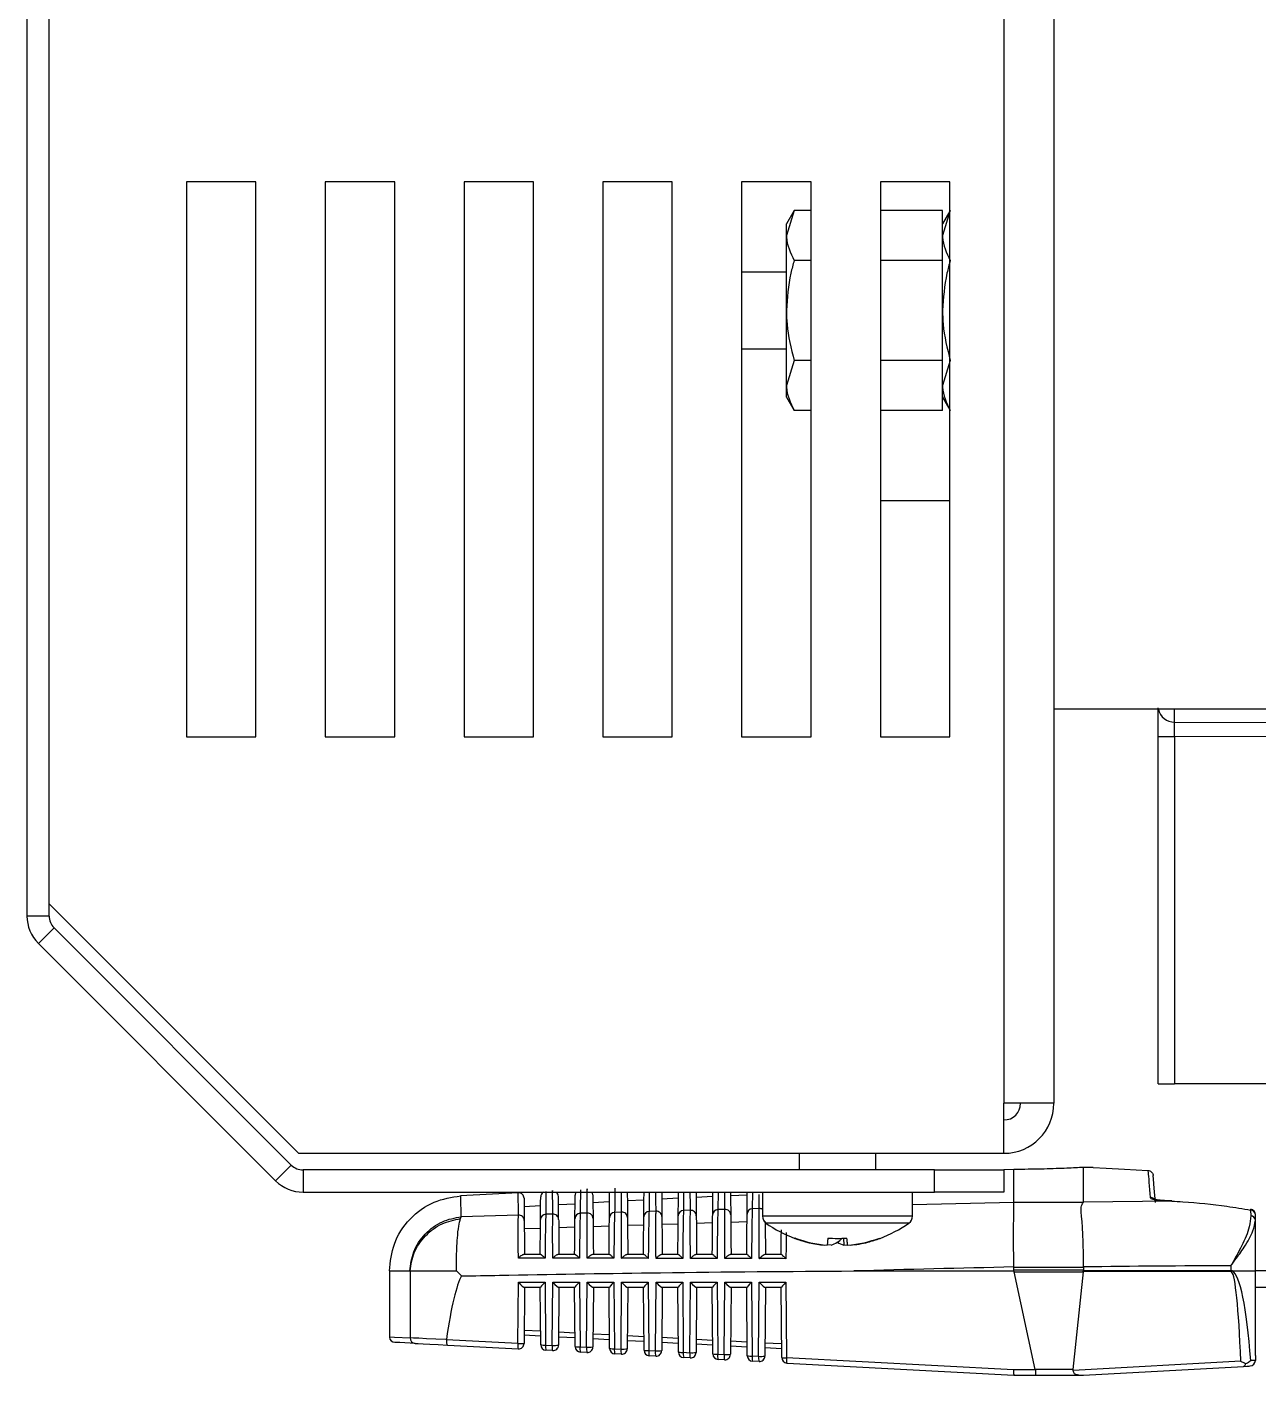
# Model space of a CAD drawing. Extents: x 11 to 120, y 2 to 94.
# Drawn here: x 49.449 to 51.666, y 81.03 to 83.459 of the extents above; entities that cross this region are included whole.
import ezdxf

# ---------------------------------------------------------------- set-up
doc = ezdxf.new("R2010")
doc.units = 0
doc.header["$MEASUREMENT"] = 0
doc.layers.add('OBJECT', color=7, linetype='CONTINUOUS')

msp = doc.modelspace()

# ---------------------------------------------------------------- linework, layer by layer
at = {"layer": 'OBJECT'}
for p, q in [((51.2085, 85.3399), (51.2085, 81.5199)), ((51.2985, 85.3399), (51.2985, 81.5199)), ((49.4485, 84.9625), (49.4485, 81.8573)), ((49.4885, 81.8573), (49.4885, 84.9625)), ((49.861, 83.1799), (49.736, 83.1799)), ((49.736, 83.1799), (49.736, 82.1799)), ((49.861, 82.1799), (49.861, 83.1799)), ((50.111, 83.1799), (49.986, 83.1799)), ((49.986, 83.1799), (49.986, 82.1799)), ((50.111, 82.1799), (50.111, 83.1799)), ((50.361, 83.1799), (50.236, 83.1799)), ((50.236, 83.1799), (50.236, 82.1799)), ((50.361, 82.1799), (50.361, 83.1799)), ((50.611, 83.1799), (50.486, 83.1799)), ((50.486, 83.1799), (50.486, 82.1799)), ((50.611, 82.1799), (50.611, 83.1799)), ((50.736, 83.1799), (50.736, 82.1799)), ((50.861, 83.1799), (50.736, 83.1799)), ((50.861, 82.1799), (50.861, 83.1799)), ((50.986, 83.1799), (50.986, 82.1799)), ((51.111, 83.1799), (50.986, 83.1799)), ((51.111, 82.1799), (51.111, 83.1799)), ((50.8306, 83.128), (50.8166, 83.1039)), ((50.8306, 83.128), (50.8166, 83.083)), ((50.861, 83.128), (50.8306, 83.128)), ((51.0979, 83.128), (50.986, 83.128)), ((51.0979, 83.038), (51.0979, 83.128)), ((51.1118, 83.128), (51.0979, 83.083)), ((51.111, 83.1266), (51.0979, 83.1039)), ((50.8166, 83.083), (50.8166, 83.1039)), ((50.8166, 82.9479), (50.8166, 83.083)), ((50.861, 83.038), (50.8306, 83.038)), ((51.0979, 83.038), (50.986, 83.038)), ((51.0979, 82.8578), (51.0979, 83.038)), ((50.8166, 83.0169), (50.736, 83.0169)), ((50.8166, 82.8128), (50.8166, 82.9479)), ((50.736, 82.8789), (50.8166, 82.8789)), ((50.8306, 82.8578), (50.8166, 82.8128)), ((50.861, 82.8578), (50.8306, 82.8578)), ((51.0979, 82.8578), (50.986, 82.8578)), ((51.0979, 82.7678), (51.0979, 82.8578)), ((51.1118, 82.8578), (51.0979, 82.8128)), ((50.8166, 82.7919), (50.8166, 82.8128)), ((50.8166, 82.7919), (50.8306, 82.7678)), ((51.0979, 82.7919), (51.111, 82.7692)), ((50.861, 82.7678), (50.8306, 82.7678)), ((51.0979, 82.7678), (50.986, 82.7678)), ((51.111, 82.6049), (50.986, 82.6049)), ((52.9865, 82.2299), (51.2985, 82.2299)), ((51.516, 82.2066), (51.516, 82.2299)), ((51.516, 82.2066), (51.8336, 82.205)), ((49.736, 82.1799), (49.861, 82.1799)), ((49.986, 82.1799), (50.111, 82.1799)), ((50.236, 82.1799), (50.361, 82.1799)), ((50.486, 82.1799), (50.611, 82.1799)), ((50.736, 82.1799), (50.861, 82.1799)), ((50.986, 82.1799), (51.111, 82.1799)), ((51.4865, 82.1807), (51.5157, 82.1807)), ((51.4865, 81.5549), (51.4865, 82.1807)), ((51.8324, 82.1792), (51.5157, 82.1807)), ((51.5157, 82.1807), (51.5157, 81.5549)), ((49.4885, 81.8791), (49.9376, 81.4299)), ((49.4885, 81.8573), (49.4485, 81.8573)), ((49.4973, 81.8361), (49.469, 81.8078)), ((49.9247, 81.4087), (49.4973, 81.8361)), ((49.469, 81.8078), (49.8964, 81.3804)), ((51.4865, 81.5549), (51.5157, 81.5549)), ((51.8285, 81.5549), (51.5157, 81.5549)), ((51.2085, 81.4299), (51.2085, 81.5199)), ((51.2985, 81.5199), (51.2085, 81.5199)), ((49.9376, 81.4299), (51.2085, 81.4299)), ((50.8395, 81.4299), (50.8395, 81.3999)), ((50.9775, 81.3999), (50.9775, 81.4299)), ((49.9247, 81.4087), (49.8964, 81.3804)), ((49.9459, 81.3999), (49.9459, 81.3599)), ((51.0835, 81.3999), (49.9459, 81.3999)), ((51.0835, 81.3599), (51.0835, 81.3999)), ((51.0835, 81.3999), (51.2085, 81.3999)), ((51.2265, 81.4009), (51.2084, 81.4002)), ((51.2085, 81.3999), (51.2085, 81.3599)), ((51.2265, 81.3414), (51.2265, 81.4009)), ((51.3515, 81.342), (51.3515, 81.4044)), ((51.3693, 81.4045), (51.3693, 81.4045)), ((51.4679, 81.3992), (51.4679, 81.3992)), ((49.9459, 81.3599), (51.0835, 81.3599)), ((50.3335, 81.3587), (50.2295, 81.3532)), ((50.4063, 81.3107), (50.406, 81.352)), ((50.5298, 81.3599), (50.5299, 81.3585)), ((50.5602, 81.3456), (50.5299, 81.344)), ((50.5695, 81.3599), (50.5692, 81.3252)), ((50.6222, 81.3488), (50.5918, 81.3472)), ((50.6315, 81.3599), (50.6312, 81.3268)), ((50.6842, 81.3521), (50.6538, 81.3505)), ((50.6935, 81.3599), (50.6932, 81.3285)), ((50.716, 81.3537), (50.7461, 81.3553)), ((50.7555, 81.3599), (50.7552, 81.3301)), ((50.7735, 81.3599), (50.7735, 81.3165)), ((51.0435, 81.3165), (51.0435, 81.3599)), ((51.2085, 81.3599), (51.0835, 81.3599)), ((51.5107, 81.3439), (51.3515, 81.342)), ((51.4926, 81.3448), (51.4926, 81.3451)), ((51.4926, 81.3448), (51.5107, 81.3439)), ((51.5107, 81.3439), (51.5107, 81.3441)), ((50.3441, 81.3342), (50.3739, 81.3358)), ((50.3958, 81.3204), (50.3832, 81.3201)), ((50.4061, 81.3375), (50.4359, 81.3391)), ((50.4578, 81.3222), (50.4452, 81.3218)), ((50.4981, 81.3423), (50.4679, 81.3407)), ((50.5198, 81.3239), (50.5072, 81.3235)), ((50.5818, 81.3255), (50.5692, 81.3252)), ((50.6438, 81.3272), (50.6312, 81.3268)), ((50.7057, 81.3288), (50.6932, 81.3285)), ((50.7677, 81.3304), (50.7552, 81.3301)), ((51.2265, 81.3414), (51.0435, 81.3371)), ((51.2265, 81.3413), (51.2265, 81.3414)), ((51.351, 81.3413), (51.2265, 81.3413)), ((51.3515, 81.342), (51.351, 81.3413)), ((51.6529, 81.3277), (51.6532, 81.3172)), ((51.6615, 81.3097), (51.6615, 81.3194)), ((50.2295, 81.3124), (50.2309, 81.3157)), ((50.3338, 81.3187), (50.2309, 81.3157)), ((50.3735, 81.2946), (50.3445, 81.2936)), ((50.4356, 81.2966), (50.4065, 81.2956)), ((50.4976, 81.2985), (50.4684, 81.2976)), ((50.5596, 81.3005), (50.5304, 81.2996)), ((50.6216, 81.3024), (50.5924, 81.3015)), ((50.6836, 81.3044), (50.6544, 81.3035)), ((50.7456, 81.3063), (50.7164, 81.3054)), ((51.0435, 81.3165), (50.7735, 81.3165)), ((51.0373, 81.3043), (50.7798, 81.3043)), ((51.6615, 81.218), (51.6615, 81.3097)), ((50.9192, 81.2769), (50.9199, 81.2644)), ((50.3437, 81.248), (50.3734, 81.248)), ((50.4057, 81.248), (50.4354, 81.248)), ((50.4678, 81.248), (50.4974, 81.248)), ((50.5299, 81.248), (50.5593, 81.248)), ((50.592, 81.248), (50.6213, 81.248)), ((50.654, 81.248), (50.6833, 81.248)), ((50.7161, 81.248), (50.7452, 81.248)), ((50.7781, 81.248), (50.8072, 81.248)), ((50.8852, 81.2644), (50.8852, 81.2649)), ((50.8971, 81.2644), (50.8902, 81.2652)), ((50.9199, 81.2644), (50.9268, 81.2652)), ((50.9318, 81.2644), (50.9341, 81.2652)), ((50.9318, 81.2644), (50.9318, 81.2649)), ((51.2265, 81.2248), (51.3515, 81.2248)), ((51.2265, 81.2196), (51.2265, 81.2248)), ((51.3515, 81.2248), (51.3515, 81.2196)), ((51.617, 81.2273), (51.617, 81.2188)), ((50.1015, 81.2184), (50.1015, 81.0994)), ((50.1381, 81.218), (50.1386, 81.218)), ((50.1386, 81.218), (50.1386, 81.0974)), ((50.2223, 81.218), (50.2314, 81.2089)), ((50.3328, 81.0871), (50.3338, 81.1975)), ((50.3338, 81.1975), (50.3818, 81.1975)), ((50.3818, 81.1975), (50.3828, 81.0845)), ((50.3948, 81.0838), (50.3958, 81.1975)), ((50.3958, 81.1975), (50.4438, 81.1975)), ((50.4438, 81.1975), (50.4448, 81.0812)), ((50.4567, 81.0806), (50.4578, 81.1975)), ((50.4578, 81.1975), (50.5058, 81.1975)), ((50.5058, 81.1975), (50.5069, 81.0779)), ((50.5187, 81.0773), (50.5198, 81.1975)), ((50.5198, 81.1975), (50.5678, 81.1975)), ((50.5678, 81.1975), (50.5689, 81.0746)), ((50.5807, 81.074), (50.5818, 81.1975)), ((50.5818, 81.1975), (50.6298, 81.1975)), ((50.6298, 81.1975), (50.6309, 81.0714)), ((50.6426, 81.0707), (50.6438, 81.1975)), ((50.6438, 81.1975), (50.6918, 81.1975)), ((50.6918, 81.1975), (50.693, 81.0681)), ((50.7046, 81.0675), (50.7058, 81.1975)), ((50.7058, 81.1975), (50.7538, 81.1975)), ((50.7538, 81.1975), (50.755, 81.0648)), ((50.7666, 81.0642), (50.7678, 81.1975)), ((50.7678, 81.1975), (50.8158, 81.1975)), ((50.8158, 81.1975), (50.817, 81.0615)), ((50.9379, 81.218), (51.2264, 81.218)), ((51.3515, 81.2196), (51.2265, 81.2196)), ((51.2268, 81.2164), (51.3513, 81.2164)), ((51.265, 81.0402), (51.2268, 81.2164)), ((51.3513, 81.2164), (51.3327, 81.0402)), ((51.3514, 81.2172), (51.3515, 81.2188)), ((51.617, 81.2172), (51.3514, 81.2172)), ((51.3515, 81.2188), (51.617, 81.2188)), ((51.6201, 81.218), (51.6615, 81.218)), ((51.6615, 81.0657), (51.6615, 81.218)), ((51.843, 81.218), (51.6615, 81.218)), ((50.3449, 81.188), (50.344, 81.0875)), ((50.3731, 81.188), (50.3447, 81.188)), ((50.374, 81.0849), (50.3731, 81.188)), ((50.4069, 81.188), (50.406, 81.0843)), ((50.4351, 81.188), (50.4067, 81.188)), ((50.4361, 81.0816), (50.4351, 81.188)), ((50.4689, 81.188), (50.4679, 81.081)), ((50.4971, 81.188), (50.4687, 81.188)), ((50.4981, 81.0784), (50.4971, 81.188)), ((50.5309, 81.188), (50.5299, 81.0777)), ((50.5591, 81.188), (50.5307, 81.188)), ((50.5601, 81.0751), (50.5591, 81.188)), ((50.5929, 81.188), (50.5919, 81.0745)), ((50.6211, 81.188), (50.5927, 81.188)), ((50.6221, 81.0718), (50.6211, 81.188)), ((50.6549, 81.188), (50.6539, 81.0712)), ((50.6831, 81.188), (50.6547, 81.188)), ((50.6842, 81.0685), (50.6831, 81.188)), ((50.7169, 81.188), (50.7158, 81.0679)), ((50.7451, 81.188), (50.7167, 81.188)), ((50.7462, 81.0653), (50.7451, 81.188)), ((50.7789, 81.188), (50.7778, 81.0646)), ((50.8071, 81.188), (50.7787, 81.188)), ((50.8082, 81.062), (50.8071, 81.188)), ((51.843, 81.188), (51.6615, 81.188)), ((50.3739, 81.1005), (50.3441, 81.1021)), ((50.3442, 81.1115), (50.3738, 81.11)), ((50.4062, 81.1083), (50.4358, 81.1067)), ((50.4682, 81.105), (50.4979, 81.1034)), ((50.5301, 81.1017), (50.5599, 81.1002)), ((50.2041, 81.0939), (50.2041, 81.0943)), ((50.3328, 81.0871), (50.2041, 81.0939)), ((50.2065, 81.0844), (50.3335, 81.0776)), ((50.3828, 81.0845), (50.3948, 81.0838)), ((50.4359, 81.0973), (50.4061, 81.0988)), ((50.4448, 81.0812), (50.4567, 81.0806)), ((50.498, 81.094), (50.4681, 81.0956)), ((50.5069, 81.0779), (50.5187, 81.0773)), ((50.56, 81.0907), (50.53, 81.0923)), ((50.622, 81.0874), (50.592, 81.089)), ((50.5921, 81.0985), (50.6219, 81.0969)), ((50.684, 81.0842), (50.654, 81.0858)), ((50.6541, 81.0952), (50.684, 81.0936)), ((50.716, 81.0919), (50.746, 81.0903)), ((50.7461, 81.0809), (50.716, 81.0825)), ((50.8081, 81.0776), (50.7779, 81.0792)), ((50.778, 81.0886), (50.808, 81.0871)), ((50.3955, 81.0744), (50.3835, 81.075)), ((50.4574, 81.0711), (50.4455, 81.0717)), ((50.5194, 81.0678), (50.5076, 81.0685)), ((50.5689, 81.0746), (50.5807, 81.074)), ((50.5814, 81.0646), (50.5696, 81.0652)), ((50.6309, 81.0714), (50.6426, 81.0707)), ((50.6433, 81.0613), (50.6316, 81.0619)), ((50.693, 81.0681), (50.7046, 81.0675)), ((50.7053, 81.058), (50.6936, 81.0586)), ((50.755, 81.0648), (50.7666, 81.0642)), ((50.7673, 81.0547), (50.7557, 81.0554)), ((51.2256, 81.04), (50.817, 81.0615)), ((50.8177, 81.0521), (51.2265, 81.0305)), ((51.6351, 81.0552), (51.3329, 81.0388)), ((51.6615, 81.0657), (51.6614, 81.0568)), ((51.2651, 81.04), (51.2256, 81.04)), ((51.2265, 81.0305), (51.2657, 81.0305)), ((51.2265, 81.0305), (51.2265, 81.0305)), ((51.3327, 81.0402), (51.265, 81.0402)), ((51.2657, 81.0305), (51.3432, 81.0305)), ((51.3432, 81.0305), (51.3515, 81.0305)), ((51.3515, 81.0305), (51.6398, 81.0461))]:
    msp.add_line(p, q, dxfattribs=at)
at = {"layer": 'OBJECT', "flags": 128}
for points in [[(51.3693, 81.4045), (51.3926, 81.4033), (51.4255, 81.4015), (51.4679, 81.3992)], [(51.4816, 81.3413), (51.4793, 81.367), (51.4779, 81.3833), (51.4773, 81.3901)], [(50.344, 81.3488), (50.344, 81.3488), (50.3441, 81.3388), (50.3443, 81.309)], [(50.3737, 81.3104), (50.3739, 81.3411), (50.374, 81.3514)], [(50.4357, 81.3121), (50.436, 81.344), (50.4361, 81.3547)], [(50.4679, 81.3553), (50.4679, 81.3553), (50.468, 81.3446), (50.4683, 81.3125)], [(50.4977, 81.3138), (50.498, 81.342), (50.4981, 81.3561), (50.4981, 81.3579)], [(50.4981, 81.3579), (50.4983, 81.3598), (50.4983, 81.3599)], [(50.5299, 81.3585), (50.5299, 81.3568), (50.5301, 81.3425), (50.5303, 81.3142)], [(50.5597, 81.3155), (50.56, 81.3447), (50.5601, 81.3593), (50.5601, 81.3599)], [(50.5919, 81.3599), (50.592, 81.3452), (50.5923, 81.3158)], [(50.6217, 81.3172), (50.622, 81.3474), (50.6221, 81.3599)], [(50.6539, 81.3599), (50.654, 81.3479), (50.6543, 81.3175)], [(50.6838, 81.3188), (50.684, 81.35), (50.6841, 81.3599)], [(50.7159, 81.3599), (50.716, 81.3505), (50.7163, 81.3191)], [(50.7458, 81.3204), (50.746, 81.3527), (50.7461, 81.3605)], [(51.5107, 81.3441), (51.498, 81.3448), (51.4926, 81.3451)], [(50.832, 81.277), (50.8333, 81.2768), (50.8334, 81.2768)], [(50.8914, 81.2772), (50.8912, 81.2748), (50.8909, 81.2726), (50.8907, 81.2706), (50.8906, 81.2689), (50.8904, 81.2674), (50.8903, 81.2662), (50.8902, 81.2652), (50.8902, 81.2644)], [(50.9213, 81.277), (50.9253, 81.2768), (50.9257, 81.2768)], [(50.9269, 81.2644), (50.9268, 81.2652), (50.9267, 81.2662), (50.9266, 81.2674), (50.9264, 81.2689), (50.9263, 81.2706), (50.9261, 81.2726), (50.9259, 81.2748), (50.9256, 81.2772)], [(50.9848, 81.2772), (50.985, 81.277), (50.9851, 81.2768), (50.9852, 81.2767), (50.9852, 81.2767)], [(50.1015, 81.0994), (50.1108, 81.0989), (50.1386, 81.0974)], [(50.1479, 81.0874), (50.1202, 81.0889), (50.111, 81.0894)], [(50.2041, 81.0943), (50.185, 81.0952), (50.1683, 81.096), (50.1547, 81.0967), (50.1447, 81.0971), (50.1386, 81.0974)], [(50.1479, 81.0874), (50.1534, 81.0872), (50.1623, 81.0867), (50.1744, 81.086), (50.1893, 81.0853), (50.2065, 81.0844)], [(51.6614, 81.0568), (51.6601, 81.0567), (51.6574, 81.0566), (51.6531, 81.0564)], [(51.6398, 81.0461), (51.646, 81.0465), (51.6502, 81.0467), (51.652, 81.0468)]]:
    msp.add_lwpolyline(points, dxfattribs=at)
at = {"layer": 'OBJECT'}
for centre, radius, start, end in [((51.5147, 82.2351), 0.0285, 190.4558, 272.6616), ((49.5185, 81.8573), 0.07, 180, 225), ((49.5185, 81.8573), 0.03, 180, 225), ((51.2085, 81.5199), 0.09, 270, 0), ((51.2085, 81.5199), 0.03, 270, 0), ((49.9459, 81.4299), 0.03, 225, 270), ((49.9459, 81.4299), 0.07, 225, 270), ((50.334, 81.3487), 0.01, 0.5, 93.0138), ((50.384, 81.3513), 0.01, 120.8427, 179.5), ((50.396, 81.352), 0.01, 0.5, 52.7505), ((50.4461, 81.3546), 0.01, 147.7577, 179.5), ((50.4579, 81.3552), 0.01, 0.5, 28.114), ((51.4717, 81.3402), 0.0101, 49.4615, 87.3918), ((50.3836, 81.3102), 0.00989, 92.413, 178.997), ((50.3964, 81.3105), 0.00992, 1.0799, 93.5151), ((50.4456, 81.3119), 0.00989, 92.39, 178.9811), ((50.4584, 81.3123), 0.00991, 1.1004, 93.5334), ((50.5076, 81.3136), 0.00989, 92.3689, 178.9632), ((50.5204, 81.314), 0.00991, 1.1212, 93.5523), ((50.5696, 81.3153), 0.00988, 92.3468, 178.9447), ((50.5824, 81.3156), 0.00991, 1.1443, 93.5714), ((50.6316, 81.317), 0.00988, 92.3291, 178.9216), ((50.6444, 81.3173), 0.00991, 1.1662, 93.5892), ((50.6936, 81.3186), 0.00987, 92.3034, 178.9057), ((50.7064, 81.3189), 0.0099, 1.1885, 93.6078), ((50.7556, 81.3202), 0.00987, 92.2809, 178.8865), ((50.7682, 81.3202), 0.0102, 59.0374, 92.9052), ((51.6422, 81.3299), 0.011, 348.4541, 356.3961), ((51.6525, 81.3187), 0.00906, 4.3624, 87.1848), ((51.6515, 81.3194), 0.01, 0, 80.7454), ((50.3344, 81.3088), 0.00992, 1.059, 93.4971), ((50.7885, 81.3165), 0.015, 180, 234.3318), ((50.9085, 81.4837), 0.2208, 234.3318, 249.6689), ((50.9085, 81.4837), 0.2208, 290.3311, 305.6682), ((51.0285, 81.3165), 0.015, 305.6682, 0), ((51.653, 81.3086), 0.00857, 7.2292, 88.6417), ((50.9023, 81.4596), 0.1959, 248.588, 264.9806), ((50.9361, 81.1915), 0.1347, 140.4853, 140.7846), ((50.9085, 81.4837), 0.2208, 249.6689, 255.6104), ((50.9085, 81.4853), 0.2216, 249.8784, 265.2556), ((50.9085, 81.5464), 0.2698, 266.3608, 273.6392), ((50.8843, 81.3066), 0.044, 286.9535, 318.1957), ((50.9085, 81.4853), 0.2216, 274.7445, 290.1216), ((50.9085, 81.4837), 0.2208, 284.3896, 290.3311), ((50.929, 81.2984), 0.0352, 234.3289, 254.9799), ((50.9146, 81.4599), 0.1962, 275.0254, 284.385), ((51.4981, 81.2188), 0.1189, 359.2257, 359.9862), ((51.5241, 81.3092), 0.1324, 315.5, 316.4494), ((50.1115, 81.0994), 0.01, 183.5738, 266.9774), ((50.1485, 81.0973), 0.00991, 179.4493, 266.5254), ((50.3529, 81.0838), 0.0204, 170.7258, 197.6141), ((50.3363, 81.1415), 0.0545, 266.3185, 278.1339), ((50.334, 81.0876), 0.01, 266.9774, 359.5), ((50.3804, 81.1254), 0.041, 260.9993, 273.3143), ((50.384, 81.085), 0.01, 180.5, 266.9774), ((50.403, 81.0812), 0.0204, 170.7255, 197.6145), ((50.4149, 81.0805), 0.0204, 170.7157, 197.6242), ((50.3983, 81.1383), 0.0545, 266.3186, 278.1338), ((50.396, 81.0844), 0.01, 266.9774, 359.5), ((50.4425, 81.1221), 0.041, 260.999, 273.3164), ((50.4461, 81.0817), 0.01, 180.5, 266.9774), ((50.465, 81.0779), 0.0204, 170.7195, 197.6168), ((50.4769, 81.0773), 0.0204, 170.7195, 197.6168), ((50.4602, 81.135), 0.0545, 266.3189, 278.1335), ((50.4579, 81.0811), 0.01, 266.9774, 359.5), ((50.5045, 81.1189), 0.041, 261.0025, 273.313), ((50.5081, 81.0784), 0.01, 180.5, 266.9774), ((50.527, 81.0746), 0.0204, 170.7255, 197.6145), ((50.5388, 81.074), 0.0204, 170.7195, 197.6168), ((50.5222, 81.1317), 0.0545, 266.3191, 278.1333), ((50.5199, 81.0778), 0.01, 266.9774, 359.5), ((50.5665, 81.1156), 0.041, 261.0006, 273.313), ((50.5701, 81.0752), 0.01, 180.5, 266.9774), ((50.589, 81.0714), 0.0204, 170.7194, 197.617), ((50.6008, 81.0707), 0.0204, 170.7258, 197.6141), ((50.5842, 81.1284), 0.0545, 266.3185, 278.1339), ((50.5819, 81.0745), 0.01, 266.9774, 359.5), ((50.6286, 81.1123), 0.041, 260.9993, 273.3162), ((50.6321, 81.0719), 0.01, 180.5, 266.9774), ((50.6511, 81.0681), 0.0204, 170.7262, 197.6136), ((50.6628, 81.0675), 0.0204, 170.7195, 197.6168), ((50.6461, 81.1252), 0.0545, 266.3186, 278.1338), ((50.6439, 81.0713), 0.01, 266.9774, 359.5), ((50.6906, 81.109), 0.041, 261.0006, 273.313), ((50.6942, 81.0686), 0.01, 180.5, 266.9774), ((50.7131, 81.0648), 0.0204, 170.7192, 197.6172), ((50.7247, 81.0642), 0.0204, 170.7195, 197.6168), ((50.7081, 81.1219), 0.0545, 266.3189, 278.1335), ((50.7058, 81.068), 0.01, 266.9774, 359.5), ((50.7526, 81.1057), 0.041, 260.9993, 273.3162), ((50.7562, 81.0653), 0.01, 180.5, 266.9774), ((50.7751, 81.0615), 0.0204, 170.7258, 197.6141), ((50.7867, 81.0609), 0.0204, 170.7258, 197.6141), ((50.7701, 81.1186), 0.0545, 266.3185, 278.1339), ((50.7678, 81.0647), 0.01, 266.9774, 359.5), ((50.8146, 81.1025), 0.041, 261.0023, 273.3132), ((50.8182, 81.0621), 0.01, 180.5, 266.9774), ((50.8371, 81.0583), 0.0204, 170.7192, 197.6172), ((51.6514, 81.0568), 0.00999, 273.1451, 0.0504), ((51.6514, 81.0568), 0.01, 273.1059, 359.191), ((51.6608, 81.0566), 0.00067, 359.4951, 11.6551)]:
    msp.add_arc(centre, radius, start, end, dxfattribs=at)
for centre, major_axis, ratio, start_param, end_param in [((55.2449, 79.1555), (19.0675, 0), 0.111038, 1.783132, 1.798644), ((50.2492, 81.2248), (0.9773, 0), 0.122785, 0, 0.00334), ((51.7093, 79.1555), (7.8848, 0), 0.262774, 1.582496, 1.616187), ((51.7994, 81.2248), (0.4478, 0), 0.267949, 3.137388, 3.141593), ((50.2566, 78.9283), (-0.0147, 2.2897), 0.052015, 0.088802, 0.329915), ((50.335, 81.198), (-0.00988, 0.00996), 0.087934, 1.536206, 3.054643), ((50.383, 81.198), (0.00991, 0.00999), 0.035372, 1.658206, 3.106542), ((50.397, 81.198), (-0.00988, 0.00996), 0.087934, 1.536206, 3.054643), ((50.445, 81.198), (0.00991, 0.00999), 0.035372, 1.658206, 3.106542), ((50.459, 81.198), (-0.00988, 0.00996), 0.087934, 1.536206, 3.054643), ((50.507, 81.198), (0.00991, 0.00999), 0.035372, 1.658206, 3.106542), ((50.521, 81.198), (-0.00988, 0.00996), 0.087934, 1.536206, 3.054643), ((50.569, 81.198), (0.00991, 0.00999), 0.035372, 1.658206, 3.106542), ((50.583, 81.198), (-0.00988, 0.00996), 0.087934, 1.536206, 3.054643), ((50.631, 81.198), (0.00991, 0.00999), 0.035372, 1.658206, 3.106542), ((50.645, 81.198), (-0.00988, 0.00996), 0.087934, 1.536206, 3.054643), ((50.693, 81.198), (0.00991, 0.00999), 0.035372, 1.658206, 3.106542), ((50.707, 81.198), (-0.00988, 0.00996), 0.087934, 1.536206, 3.054643), ((50.755, 81.198), (0.00991, 0.00999), 0.035372, 1.658206, 3.106542), ((50.769, 81.198), (-0.00988, 0.00996), 0.087934, 1.536206, 3.054643), ((50.817, 81.198), (0.00991, 0.00999), 0.035372, 1.658206, 3.106542), ((50.2492, 81.2196), (0.9773, 0), 0.122785, 6.270094, 6.283185), ((50.2485, 81.2196), (0.9787, -0.0064), 0.122438, 0.027376, 0.040465), ((51.7997, 81.2196), (0.4485, 0.007), 0.267094, 3.102585, 3.109102), ((51.7994, 81.2196), (0.4478, 0), 0.267949, 3.141593, 3.148103), ((51.6015, 80.6493), (0.0157, 0.5695), 0.101686, 6.233323, 6.285987), ((51.6093, 80.6477), (0.0078, 0.5695), 0.050872, 6.231217, 6.283881), ((51.6093, 80.6477), (0.0078, 0.5695), 0.050872, 5.510552, 6.231217), ((51.6015, 80.6493), (0.0157, 0.5695), 0.101686, 5.511659, 6.233323), ((51.2268, 81.0405), (0.00026, 0.01), 0.120424, 1.626333, 3.138416), ((51.1835, 81.0405), (0.0816, -0.0005), 0.122438, 0.001196, 0.027376), ((51.2657, 81.0405), (0, 0.01), 0.061163, 1.623156, 3.141593), ((51.3701, 81.0405), (0.0374, 0.0006), 0.267094, 3.109102, 3.249703)]:
    msp.add_ellipse(centre, major_axis=major_axis, ratio=ratio, start_param=start_param, end_param=end_param, dxfattribs=at)
for points, knots in [([(50.8166, 83.083), (50.8166, 83.0819), (50.8168, 83.0667), (50.824, 83.0518), (50.8306, 83.038)], [0, 0, 0, 0, 0.070185, 1, 1, 1, 1]), ([(51.0979, 83.083), (51.0979, 83.0819), (51.0981, 83.0667), (51.1052, 83.0518), (51.1118, 83.038)], [0, 0, 0, 0, 0.070185, 1, 1, 1, 1]), ([(50.8306, 83.038), (50.8285, 83.0304), (50.8203, 83.0011), (50.8182, 82.9706), (50.8166, 82.9479)], [0, 0, 0, 0, 0.257551, 1, 1, 1, 1]), ([(51.1118, 83.038), (51.1097, 83.0304), (51.1015, 83.0011), (51.0994, 82.9706), (51.0979, 82.9479)], [0, 0, 0, 0, 0.257551, 1, 1, 1, 1]), ([(50.8166, 82.9479), (50.8168, 82.9397), (50.8176, 82.9092), (50.8251, 82.8796), (50.8306, 82.8578)], [0, 0, 0, 0, 0.268634, 1, 1, 1, 1]), ([(51.0979, 82.9479), (51.0981, 82.9397), (51.0989, 82.9092), (51.1063, 82.8796), (51.1118, 82.8578)], [0, 0, 0, 0, 0.268634, 1, 1, 1, 1]), ([(50.8166, 82.8128), (50.8166, 82.8117), (50.8168, 82.7965), (50.824, 82.7816), (50.8306, 82.7678)], [0, 0, 0, 0, 0.070185, 1, 1, 1, 1]), ([(51.0979, 82.8128), (51.0979, 82.8117), (51.0981, 82.7965), (51.1052, 82.7816), (51.1118, 82.7678)], [0, 0, 0, 0, 0.070185, 1, 1, 1, 1]), ([(51.4865, 82.1807), (51.4865, 82.186), (51.4865, 82.1964), (51.4865, 82.2109), (51.4865, 82.2236), (51.4865, 82.2296), (51.4865, 82.2325)], [0, 0, 0, 0, 0.2499898, 0.4998146, 0.7501668, 1, 1, 1, 1]), ([(51.5157, 82.1807), (51.5157, 82.1833), (51.5157, 82.1885), (51.5157, 82.1958), (51.5158, 82.2022), (51.5159, 82.2051), (51.516, 82.2066)], [0, 0, 0, 0, 0.249341, 0.49971, 0.74966, 1, 1, 1, 1]), ([(51.3513, 81.4044), (51.3422, 81.4039), (51.3239, 81.4029), (51.2818, 81.4015), (51.2476, 81.4009), (51.229, 81.4009), (51.2265, 81.4009)], [0, 0, 0, 0, 0.315106, 0.632943, 0.949791, 1, 1, 1, 1]), ([(51.3515, 81.4044), (51.3515, 81.4044), (51.3515, 81.4044), (51.3515, 81.4044), (51.3514, 81.4044), (51.3513, 81.4044), (51.3513, 81.4044)], [0, 0, 0, 0, 0.344546, 0.691935, 0.85964, 1, 1, 1, 1]), ([(51.3693, 81.4045), (51.3666, 81.4045), (51.3631, 81.4044), (51.3535, 81.4044), (51.3515, 81.4044)], [0, 0, 0, 0, 0.7918121, 1, 1, 1, 1]), ([(51.4679, 81.3992), (51.4679, 81.3991), (51.4679, 81.3985), (51.4684, 81.393), (51.4705, 81.3693), (51.4721, 81.3502)], [0, 0, 0, 0, 0.045653, 0.228294, 1, 1, 1, 1]), ([(51.4679, 81.3992), (51.469, 81.399), (51.4712, 81.3987), (51.4741, 81.3968), (51.4762, 81.3942), (51.4771, 81.3918), (51.4773, 81.3904), (51.4773, 81.3901)], [0, 0, 0, 0, 0.235927, 0.471835, 0.707759, 0.925417, 1, 1, 1, 1]), ([(50.4578, 81.3222), (50.4578, 81.3235), (50.4577, 81.3299), (50.4575, 81.353), (50.4574, 81.3699), (50.4574, 81.3647), (50.4574, 81.3644)], [0, 0, 0, 0, 0.045813, 0.2290934, 0.9640331, 1, 1, 1, 1]), ([(50.1015, 81.218), (50.1033, 81.2345), (50.1069, 81.2688), (50.1364, 81.3134), (50.1794, 81.3452), (50.2135, 81.3506), (50.2299, 81.3533)], [0, 0, 0, 0, 0.240773, 0.5, 0.759226, 1, 1, 1, 1]), ([(50.2309, 81.3157), (50.2306, 81.3266), (50.23, 81.3485), (50.2299, 81.3517), (50.2299, 81.3533)], [0, 0, 0, 0, 0.496376, 1, 1, 1, 1]), ([(50.3338, 81.3187), (50.3338, 81.3199), (50.3338, 81.3262), (50.3336, 81.3494), (50.3335, 81.3545), (50.3335, 81.3586)], [0, 0, 0, 0, 0.047591, 0.237986, 1, 1, 1, 1]), ([(50.3835, 81.361), (50.3835, 81.3595), (50.3835, 81.3563), (50.3833, 81.3323), (50.3832, 81.3201)], [0, 0, 0, 0, 0.493112, 1, 1, 1, 1]), ([(50.3958, 81.3204), (50.3958, 81.3217), (50.3957, 81.3281), (50.3955, 81.3507), (50.3954, 81.3669), (50.3955, 81.3617), (50.3955, 81.3616)], [0, 0, 0, 0, 0.046684, 0.233452, 0.982381, 1, 1, 1, 1]), ([(50.4455, 81.3639), (50.4455, 81.3625), (50.4455, 81.3595), (50.4453, 81.3347), (50.4452, 81.3218)], [0, 0, 0, 0, 0.4838657, 1, 1, 1, 1]), ([(50.5076, 81.3668), (50.5075, 81.3655), (50.5075, 81.3629), (50.5073, 81.3371), (50.5072, 81.3235)], [0, 0, 0, 0, 0.4749556, 1, 1, 1, 1]), ([(50.5198, 81.3239), (50.5198, 81.3252), (50.5197, 81.3317), (50.5195, 81.3509), (50.5195, 81.3561), (50.5195, 81.3599)], [0, 0, 0, 0, 0.062502, 0.312547, 1, 1, 1, 1]), ([(50.5818, 81.3255), (50.5818, 81.3269), (50.5817, 81.3335), (50.5815, 81.3513), (50.5815, 81.3564), (50.5815, 81.3599)], [0, 0, 0, 0, 0.069477, 0.347425, 1, 1, 1, 1]), ([(50.6438, 81.3272), (50.6437, 81.3285), (50.6437, 81.3353), (50.6435, 81.3518), (50.6435, 81.3567), (50.6435, 81.3599)], [0, 0, 0, 0, 0.077346, 0.386772, 1, 1, 1, 1]), ([(50.7057, 81.3288), (50.7057, 81.3302), (50.7057, 81.337), (50.7055, 81.3523), (50.7055, 81.357), (50.7055, 81.3599)], [0, 0, 0, 0, 0.086281, 0.431455, 1, 1, 1, 1]), ([(50.7677, 81.3304), (50.7677, 81.3318), (50.7677, 81.3387), (50.7676, 81.3503), (50.7675, 81.354), (50.7675, 81.3556)], [0, 0, 0, 0, 0.122853, 0.614346, 1, 1, 1, 1]), ([(51.4721, 81.3502), (51.4724, 81.3497), (51.4729, 81.3487), (51.4766, 81.3472), (51.482, 81.346), (51.4877, 81.3452), (51.4913, 81.3449), (51.4926, 81.3448)], [0, 0, 0, 0, 0.21906, 0.43802, 0.659216, 0.880003, 1, 1, 1, 1]), ([(51.4926, 81.3451), (51.4907, 81.3452), (51.4868, 81.3455), (51.4821, 81.3463), (51.4792, 81.3471), (51.4781, 81.3475), (51.4781, 81.3475), (51.4781, 81.3475)], [0, 0, 0, 0, 0.271923, 0.563055, 0.781759, 0.936426, 1, 1, 1, 1]), ([(51.5107, 81.3439), (51.5174, 81.3435), (51.5507, 81.3414), (51.5982, 81.3367), (51.6387, 81.33), (51.6529, 81.3277)], [0, 0, 0, 0, 0.1396842, 0.6986638, 1, 1, 1, 1]), ([(50.3832, 81.3201), (50.3831, 81.3185), (50.3829, 81.3136), (50.3825, 81.2959), (50.3821, 81.2705), (50.3819, 81.2511), (50.3818, 81.2435), (50.3818, 81.2412)], [0, 0, 0, 0, 0.16013, 0.483001, 0.805362, 0.942124, 1, 1, 1, 1]), ([(50.3957, 81.2412), (50.3957, 81.2434), (50.3956, 81.252), (50.3955, 81.2722), (50.3955, 81.2977), (50.3956, 81.3144), (50.3958, 81.319), (50.3958, 81.3204)], [0, 0, 0, 0, 0.0579362, 0.2174947, 0.53703, 0.8569756, 1, 1, 1, 1]), ([(50.4452, 81.3218), (50.4451, 81.3202), (50.4449, 81.3152), (50.4445, 81.2974), (50.4441, 81.2716), (50.4439, 81.2516), (50.4438, 81.2434), (50.4438, 81.241)], [0, 0, 0, 0, 0.158036, 0.476676, 0.794816, 0.94186, 1, 1, 1, 1]), ([(50.4577, 81.241), (50.4577, 81.2433), (50.4576, 81.252), (50.4575, 81.2724), (50.4575, 81.2982), (50.4576, 81.3157), (50.4577, 81.3206), (50.4578, 81.3222)], [0, 0, 0, 0, 0.058197, 0.215686, 0.531014, 0.846742, 1, 1, 1, 1]), ([(50.5072, 81.3235), (50.5071, 81.3219), (50.5069, 81.3168), (50.5065, 81.2989), (50.5061, 81.2726), (50.5059, 81.252), (50.5058, 81.2433), (50.5058, 81.2409)], [0, 0, 0, 0, 0.1560423, 0.4706588, 0.7847806, 0.9415952, 1, 1, 1, 1]), ([(50.5197, 81.2408), (50.5197, 81.2432), (50.5196, 81.252), (50.5195, 81.2725), (50.5195, 81.2987), (50.5196, 81.317), (50.5197, 81.3221), (50.5198, 81.3239)], [0, 0, 0, 0, 0.058464, 0.213982, 0.525308, 0.837022, 1, 1, 1, 1]), ([(50.5692, 81.3252), (50.5691, 81.3235), (50.5689, 81.3184), (50.5685, 81.3004), (50.5681, 81.2737), (50.5679, 81.2525), (50.5678, 81.2432), (50.5678, 81.2407)], [0, 0, 0, 0, 0.1541427, 0.4649256, 0.7752224, 0.9413264, 1, 1, 1, 1]), ([(50.5817, 81.2407), (50.5817, 81.2431), (50.5816, 81.252), (50.5815, 81.2727), (50.5815, 81.2992), (50.5816, 81.3182), (50.5817, 81.3236), (50.5818, 81.3255)], [0, 0, 0, 0, 0.058731, 0.212374, 0.519887, 0.827778, 1, 1, 1, 1]), ([(50.6312, 81.3268), (50.6311, 81.3251), (50.6309, 81.32), (50.6305, 81.3019), (50.6301, 81.2747), (50.6299, 81.2529), (50.6298, 81.243), (50.6298, 81.2406)], [0, 0, 0, 0, 0.1523344, 0.4594619, 0.7661097, 0.9410542, 1, 1, 1, 1]), ([(50.6437, 81.2405), (50.6437, 81.243), (50.6436, 81.252), (50.6435, 81.2728), (50.6434, 81.2997), (50.6435, 81.3194), (50.6437, 81.3251), (50.6438, 81.3272)], [0, 0, 0, 0, 0.059002, 0.210856, 0.514734, 0.818981, 1, 1, 1, 1]), ([(50.6932, 81.3285), (50.6932, 81.3267), (50.6929, 81.3215), (50.6925, 81.3033), (50.6921, 81.2757), (50.6919, 81.2533), (50.6918, 81.2429), (50.6918, 81.2404)], [0, 0, 0, 0, 0.150604, 0.454245, 0.75741, 0.940779, 1, 1, 1, 1]), ([(50.7057, 81.2404), (50.7057, 81.2429), (50.7056, 81.2519), (50.7055, 81.273), (50.7054, 81.3002), (50.7055, 81.3206), (50.7057, 81.3265), (50.7057, 81.3288)], [0, 0, 0, 0, 0.059276, 0.209421, 0.509831, 0.810599, 1, 1, 1, 1]), ([(50.7163, 81.3191), (50.7163, 81.3153), (50.7164, 81.3077), (50.7166, 81.2822), (50.7168, 81.2594), (50.7169, 81.248)], [0, 0, 0, 0, 0.331872, 0.663816, 1, 1, 1, 1]), ([(50.7451, 81.248), (50.7452, 81.2592), (50.7454, 81.2817), (50.7457, 81.3081), (50.7457, 81.3162), (50.7458, 81.3204)], [0, 0, 0, 0, 0.324748, 0.649449, 1, 1, 1, 1]), ([(50.7552, 81.3301), (50.7552, 81.3283), (50.7549, 81.323), (50.7545, 81.3047), (50.7541, 81.2767), (50.7539, 81.2538), (50.7538, 81.2428), (50.7538, 81.2402)], [0, 0, 0, 0, 0.148954, 0.44926, 0.7491, 0.940502, 1, 1, 1, 1]), ([(50.7677, 81.2402), (50.7677, 81.2428), (50.7676, 81.2519), (50.7675, 81.2731), (50.7674, 81.3006), (50.7675, 81.3217), (50.7677, 81.3279), (50.7677, 81.3304)], [0, 0, 0, 0, 0.059552, 0.208065, 0.505163, 0.802607, 1, 1, 1, 1]), ([(51.2265, 81.2252), (51.2262, 81.2386), (51.2257, 81.2656), (51.2258, 81.3012), (51.2266, 81.3286), (51.2266, 81.3372), (51.2265, 81.3413)], [0, 0, 0, 0, 0.253584, 0.507164, 0.760847, 1, 1, 1, 1]), ([(51.3515, 81.2253), (51.3516, 81.2304), (51.3518, 81.249), (51.3509, 81.28), (51.3494, 81.3122), (51.3463, 81.3327), (51.3497, 81.3389), (51.351, 81.3413)], [0, 0, 0, 0, 0.097508, 0.351332, 0.599305, 0.843154, 1, 1, 1, 1]), ([(50.1381, 81.218), (50.1397, 81.2297), (50.143, 81.254), (50.1645, 81.2859), (50.1951, 81.3089), (50.2192, 81.3135), (50.2309, 81.3157)], [0, 0, 0, 0, 0.24117, 0.5, 0.758828, 1, 1, 1, 1]), ([(50.1386, 81.218), (50.1403, 81.2291), (50.144, 81.2522), (50.165, 81.2825), (50.1948, 81.3049), (50.2182, 81.31), (50.2295, 81.3124)], [0, 0, 0, 0, 0.241561, 0.499999, 0.758437, 1, 1, 1, 1]), ([(50.2223, 81.218), (50.2223, 81.2287), (50.2223, 81.2501), (50.2238, 81.2777), (50.2261, 81.3), (50.2284, 81.3083), (50.2295, 81.3124)], [0, 0, 0, 0, 0.2499997, 0.4999993, 0.7500001, 1, 1, 1, 1]), ([(50.3337, 81.2413), (50.3337, 81.2436), (50.3337, 81.252), (50.3336, 81.272), (50.3335, 81.2971), (50.3336, 81.3131), (50.3338, 81.3174), (50.3338, 81.3187)], [0, 0, 0, 0, 0.057678, 0.219413, 0.543377, 0.867765, 1, 1, 1, 1]), ([(50.3443, 81.309), (50.3444, 81.3054), (50.3444, 81.2983), (50.3446, 81.2754), (50.3448, 81.2563), (50.3449, 81.248)], [0, 0, 0, 0, 0.361187, 0.722454, 1, 1, 1, 1]), ([(50.3731, 81.248), (50.3732, 81.2587), (50.3734, 81.28), (50.3736, 81.3014), (50.3737, 81.3076), (50.3737, 81.3104)], [0, 0, 0, 0, 0.352893, 0.705725, 1, 1, 1, 1]), ([(50.4063, 81.3107), (50.4064, 81.3071), (50.4064, 81.2999), (50.4066, 81.2765), (50.4068, 81.2568), (50.4069, 81.248)], [0, 0, 0, 0, 0.355594, 0.711265, 1, 1, 1, 1]), ([(50.4351, 81.248), (50.4352, 81.2588), (50.4354, 81.2803), (50.4356, 81.3026), (50.4357, 81.3091), (50.4357, 81.3121)], [0, 0, 0, 0, 0.34753, 0.695002, 1, 1, 1, 1]), ([(50.4683, 81.3125), (50.4684, 81.3088), (50.4684, 81.3015), (50.4686, 81.2777), (50.4688, 81.2574), (50.4689, 81.248)], [0, 0, 0, 0, 0.3503156, 0.7007065, 1, 1, 1, 1]), ([(50.4971, 81.248), (50.4972, 81.2589), (50.4974, 81.2806), (50.4976, 81.3038), (50.4977, 81.3106), (50.4977, 81.3138)], [0, 0, 0, 0, 0.342466, 0.684876, 1, 1, 1, 1]), ([(50.5303, 81.3142), (50.5303, 81.3105), (50.5304, 81.3031), (50.5306, 81.2789), (50.5308, 81.2579), (50.5309, 81.248)], [0, 0, 0, 0, 0.345326, 0.690724, 1, 1, 1, 1]), ([(50.5591, 81.248), (50.5592, 81.259), (50.5594, 81.2809), (50.5596, 81.3049), (50.5597, 81.312), (50.5597, 81.3155)], [0, 0, 0, 0, 0.3376753, 0.675297, 1, 1, 1, 1]), ([(50.5923, 81.3158), (50.5923, 81.3121), (50.5924, 81.3046), (50.5926, 81.28), (50.5928, 81.2584), (50.5929, 81.248)], [0, 0, 0, 0, 0.340602, 0.681277, 1, 1, 1, 1]), ([(50.6211, 81.248), (50.6212, 81.2591), (50.6214, 81.2812), (50.6216, 81.306), (50.6217, 81.3134), (50.6217, 81.3172)], [0, 0, 0, 0, 0.333137, 0.666223, 1, 1, 1, 1]), ([(50.6543, 81.3175), (50.6543, 81.3137), (50.6544, 81.3061), (50.6546, 81.2811), (50.6548, 81.2589), (50.6549, 81.248)], [0, 0, 0, 0, 0.336122, 0.672317, 1, 1, 1, 1]), ([(50.6831, 81.248), (50.6832, 81.2591), (50.6834, 81.2814), (50.6836, 81.3071), (50.6837, 81.3148), (50.6838, 81.3188)], [0, 0, 0, 0, 0.328834, 0.657618, 1, 1, 1, 1]), ([(50.7784, 81.3073), (50.7784, 81.3071), (50.7784, 81.3024), (50.7786, 81.2826), (50.7788, 81.2597), (50.7789, 81.248)], [0, 0, 0, 0, 0.016265, 0.496158, 1, 1, 1, 1]), ([(51.6532, 81.3172), (51.6526, 81.3108), (51.6511, 81.2944), (51.6379, 81.2643), (51.6248, 81.2403), (51.6177, 81.2284), (51.6171, 81.2274), (51.617, 81.2273)], [0, 0, 0, 0, 0.2447445, 0.6267298, 0.9679279, 0.9961438, 1, 1, 1, 1]), ([(51.617, 81.2273), (51.6171, 81.2274), (51.6179, 81.2284), (51.6205, 81.2317), (51.629, 81.2429), (51.6433, 81.2633), (51.6582, 81.2887), (51.6605, 81.3033), (51.6615, 81.3097)], [0, 0, 0, 0, 0.003659, 0.034965, 0.112488, 0.381452, 0.732443, 1, 1, 1, 1]), ([(50.8071, 81.248), (50.8072, 81.2597), (50.8074, 81.2769), (50.8075, 81.2886), (50.8075, 81.2923)], [0, 0, 0, 0, 0.684087, 1, 1, 1, 1]), ([(50.8163, 81.2874), (50.8162, 81.2828), (50.8161, 81.2714), (50.8159, 81.2541), (50.8158, 81.2427), (50.8158, 81.2401)], [0, 0, 0, 0, 0.344496, 0.848618, 1, 1, 1, 1]), ([(50.3337, 81.2413), (50.3338, 81.2414), (50.3341, 81.2417), (50.3358, 81.2433), (50.3385, 81.2456), (50.3417, 81.2476), (50.343, 81.2479), (50.3437, 81.248)], [0, 0, 0, 0, 0.008654, 0.099988, 0.471215, 0.763091, 1, 1, 1, 1]), ([(50.3734, 81.248), (50.3738, 81.2479), (50.3746, 81.2476), (50.3772, 81.2456), (50.3798, 81.2432), (50.3814, 81.2416), (50.3818, 81.2412), (50.3818, 81.2412)], [0, 0, 0, 0, 0.229449, 0.521602, 0.905435, 0.991712, 1, 1, 1, 1]), ([(50.3957, 81.2412), (50.3958, 81.2412), (50.3962, 81.2416), (50.3979, 81.2433), (50.4007, 81.2457), (50.4038, 81.2476), (50.4051, 81.2479), (50.4057, 81.248)], [0, 0, 0, 0, 0.008542, 0.122923, 0.485792, 0.769311, 1, 1, 1, 1]), ([(50.4354, 81.248), (50.4357, 81.2479), (50.4365, 81.2476), (50.439, 81.2456), (50.4416, 81.2432), (50.4433, 81.2415), (50.4438, 81.2411), (50.4438, 81.241)], [0, 0, 0, 0, 0.22327, 0.506267, 0.88029, 0.991786, 1, 1, 1, 1]), ([(50.4577, 81.241), (50.4578, 81.241), (50.4583, 81.2416), (50.4601, 81.2433), (50.4629, 81.2457), (50.466, 81.2476), (50.4672, 81.2479), (50.4678, 81.248)], [0, 0, 0, 0, 0.008435, 0.145045, 0.499687, 0.77523, 1, 1, 1, 1]), ([(50.4974, 81.248), (50.4977, 81.2479), (50.4984, 81.2476), (50.5008, 81.2457), (50.5034, 81.2432), (50.5053, 81.2414), (50.5058, 81.2409), (50.5058, 81.2409)], [0, 0, 0, 0, 0.217462, 0.491763, 0.856162, 0.991897, 1, 1, 1, 1]), ([(50.5197, 81.2408), (50.5198, 81.2409), (50.5204, 81.2415), (50.5223, 81.2433), (50.5251, 81.2458), (50.5281, 81.2476), (50.5293, 81.2479), (50.5299, 81.248)], [0, 0, 0, 0, 0.0083397, 0.1664076, 0.5129726, 0.7808605, 1, 1, 1, 1]), ([(50.5593, 81.248), (50.5596, 81.2479), (50.5603, 81.2476), (50.5627, 81.2457), (50.5653, 81.2433), (50.5672, 81.2414), (50.5678, 81.2407), (50.5678, 81.2407)], [0, 0, 0, 0, 0.211945, 0.477994, 0.832959, 0.991973, 1, 1, 1, 1]), ([(50.5817, 81.2407), (50.5818, 81.2407), (50.5824, 81.2414), (50.5844, 81.2433), (50.5873, 81.2458), (50.5902, 81.2476), (50.5914, 81.2479), (50.592, 81.248)], [0, 0, 0, 0, 0.0082328, 0.187014, 0.5256428, 0.7861956, 1, 1, 1, 1]), ([(50.6213, 81.248), (50.6216, 81.2479), (50.6222, 81.2476), (50.6245, 81.2458), (50.6271, 81.2433), (50.6291, 81.2413), (50.6298, 81.2406), (50.6298, 81.2406)], [0, 0, 0, 0, 0.2067549, 0.4649306, 0.8107333, 0.9920503, 1, 1, 1, 1]), ([(50.6437, 81.2405), (50.6438, 81.2406), (50.6445, 81.2413), (50.6466, 81.2433), (50.6495, 81.2458), (50.6524, 81.2477), (50.6535, 81.2479), (50.654, 81.248)], [0, 0, 0, 0, 0.008151, 0.206913, 0.537757, 0.791264, 1, 1, 1, 1]), ([(50.6833, 81.248), (50.6835, 81.2479), (50.6841, 81.2477), (50.6863, 81.2458), (50.689, 81.2433), (50.691, 81.2412), (50.6918, 81.2404), (50.6918, 81.2404)], [0, 0, 0, 0, 0.201833, 0.452548, 0.789383, 0.992118, 1, 1, 1, 1]), ([(50.7057, 81.2404), (50.7058, 81.2404), (50.7068, 81.2415), (50.7091, 81.2437), (50.7121, 81.2461), (50.7146, 81.2477), (50.7156, 81.2479), (50.7161, 81.248)], [0, 0, 0, 0, 0.008059, 0.282723, 0.5938, 0.796114, 1, 1, 1, 1]), ([(50.7452, 81.248), (50.7455, 81.2479), (50.746, 81.2477), (50.7482, 81.2459), (50.7508, 81.2433), (50.7529, 81.2412), (50.7538, 81.2403), (50.7538, 81.2402)], [0, 0, 0, 0, 0.197186, 0.440794, 0.768921, 0.992186, 1, 1, 1, 1]), ([(50.7677, 81.2402), (50.7678, 81.2402), (50.7689, 81.2414), (50.7712, 81.2437), (50.7743, 81.2462), (50.7767, 81.2477), (50.7777, 81.2479), (50.7781, 81.248)], [0, 0, 0, 0, 0.007981, 0.2991024, 0.6029171, 0.8007069, 1, 1, 1, 1]), ([(50.8072, 81.248), (50.8074, 81.2479), (50.808, 81.2477), (50.81, 81.2459), (50.8127, 81.2433), (50.8148, 81.2411), (50.8158, 81.2401), (50.8158, 81.2401)], [0, 0, 0, 0, 0.192784, 0.429644, 0.749307, 0.992251, 1, 1, 1, 1]), ([(50.3818, 81.2412), (50.3752, 81.2412), (50.3592, 81.2413), (50.3431, 81.2413), (50.3337, 81.2413)], [0, 0, 0, 0, 0.412318, 1, 1, 1, 1]), ([(50.4438, 81.241), (50.4372, 81.2411), (50.4212, 81.2411), (50.4051, 81.2411), (50.3957, 81.2412)], [0, 0, 0, 0, 0.412358, 1, 1, 1, 1]), ([(50.5058, 81.2409), (50.4992, 81.2409), (50.4832, 81.2409), (50.4671, 81.241), (50.4577, 81.241)], [0, 0, 0, 0, 0.412395, 1, 1, 1, 1]), ([(50.5678, 81.2407), (50.5612, 81.2407), (50.5452, 81.2408), (50.5291, 81.2408), (50.5197, 81.2408)], [0, 0, 0, 0, 0.41243, 1, 1, 1, 1]), ([(50.6298, 81.2406), (50.6232, 81.2406), (50.6072, 81.2406), (50.5911, 81.2407), (50.5817, 81.2407)], [0, 0, 0, 0, 0.4124608, 1, 1, 1, 1]), ([(50.6918, 81.2404), (50.6852, 81.2404), (50.6692, 81.2405), (50.6531, 81.2405), (50.6437, 81.2405)], [0, 0, 0, 0, 0.412499, 1, 1, 1, 1]), ([(50.7538, 81.2402), (50.7472, 81.2403), (50.7312, 81.2403), (50.7151, 81.2403), (50.7057, 81.2404)], [0, 0, 0, 0, 0.412524, 1, 1, 1, 1]), ([(50.8158, 81.2401), (50.8092, 81.2401), (50.7932, 81.2402), (50.7771, 81.2402), (50.7677, 81.2402)], [0, 0, 0, 0, 0.412558, 1, 1, 1, 1]), ([(50.1015, 81.218), (50.103, 81.218), (50.1061, 81.218), (50.1275, 81.218), (50.1381, 81.218)], [0, 0, 0, 0, 0.5, 1, 1, 1, 1]), ([(50.1386, 81.218), (50.1414, 81.218), (50.1471, 81.218), (50.1663, 81.218), (50.1914, 81.218), (50.212, 81.218), (50.2223, 81.218)], [0, 0, 0, 0, 0.250001, 0.499999, 0.750001, 1, 1, 1, 1]), ([(50.2314, 81.2089), (50.2371, 81.209), (50.2655, 81.2096), (50.3849, 81.2117), (50.6147, 81.2157), (50.8218, 81.2172), (50.9379, 81.218)], [0, 0, 0, 0, 0.024148, 0.120739, 0.507103, 1, 1, 1, 1]), ([(50.2041, 81.0939), (50.2041, 81.0928), (50.2041, 81.0906), (50.2045, 81.0877), (50.2051, 81.0855), (50.2058, 81.0846), (50.2063, 81.0844), (50.2065, 81.0844), (50.2065, 81.0844)], [0, 0, 0, 0, 0.2192768, 0.4385033, 0.6592408, 0.8829816, 0.9858182, 1, 1, 1, 1]), ([(51.6439, 81.0505), (51.6411, 81.052), (51.6382, 81.0536), (51.6351, 81.0552), (51.6351, 81.0552)], [0, 0, 0, 0, 0.980022, 1, 1, 1, 1]), ([(51.6531, 81.0564), (51.6531, 81.0564), (51.6515, 81.0549), (51.6486, 81.0529), (51.645, 81.0511), (51.6439, 81.0505)], [0, 0, 0, 0, 0.021195, 0.717119, 1, 1, 1, 1]), ([(51.3432, 81.0305), (51.3417, 81.0305), (51.3391, 81.0306), (51.3366, 81.0317), (51.335, 81.0338), (51.3339, 81.0364), (51.3332, 81.0382), (51.3329, 81.0388)], [0, 0, 0, 0, 0.2815, 0.477143, 0.672465, 0.878459, 1, 1, 1, 1]), ([(51.6398, 81.0461), (51.6398, 81.0461), (51.6402, 81.0462), (51.6411, 81.0464), (51.6425, 81.0474), (51.6434, 81.0491), (51.6438, 81.0503), (51.6439, 81.0505)], [0, 0, 0, 0, 0.01718, 0.202305, 0.556615, 0.898384, 1, 1, 1, 1])]:
    msp.add_open_spline(points, degree=3, knots=knots, dxfattribs=at)

doc.saveas('drawing.dxf')
